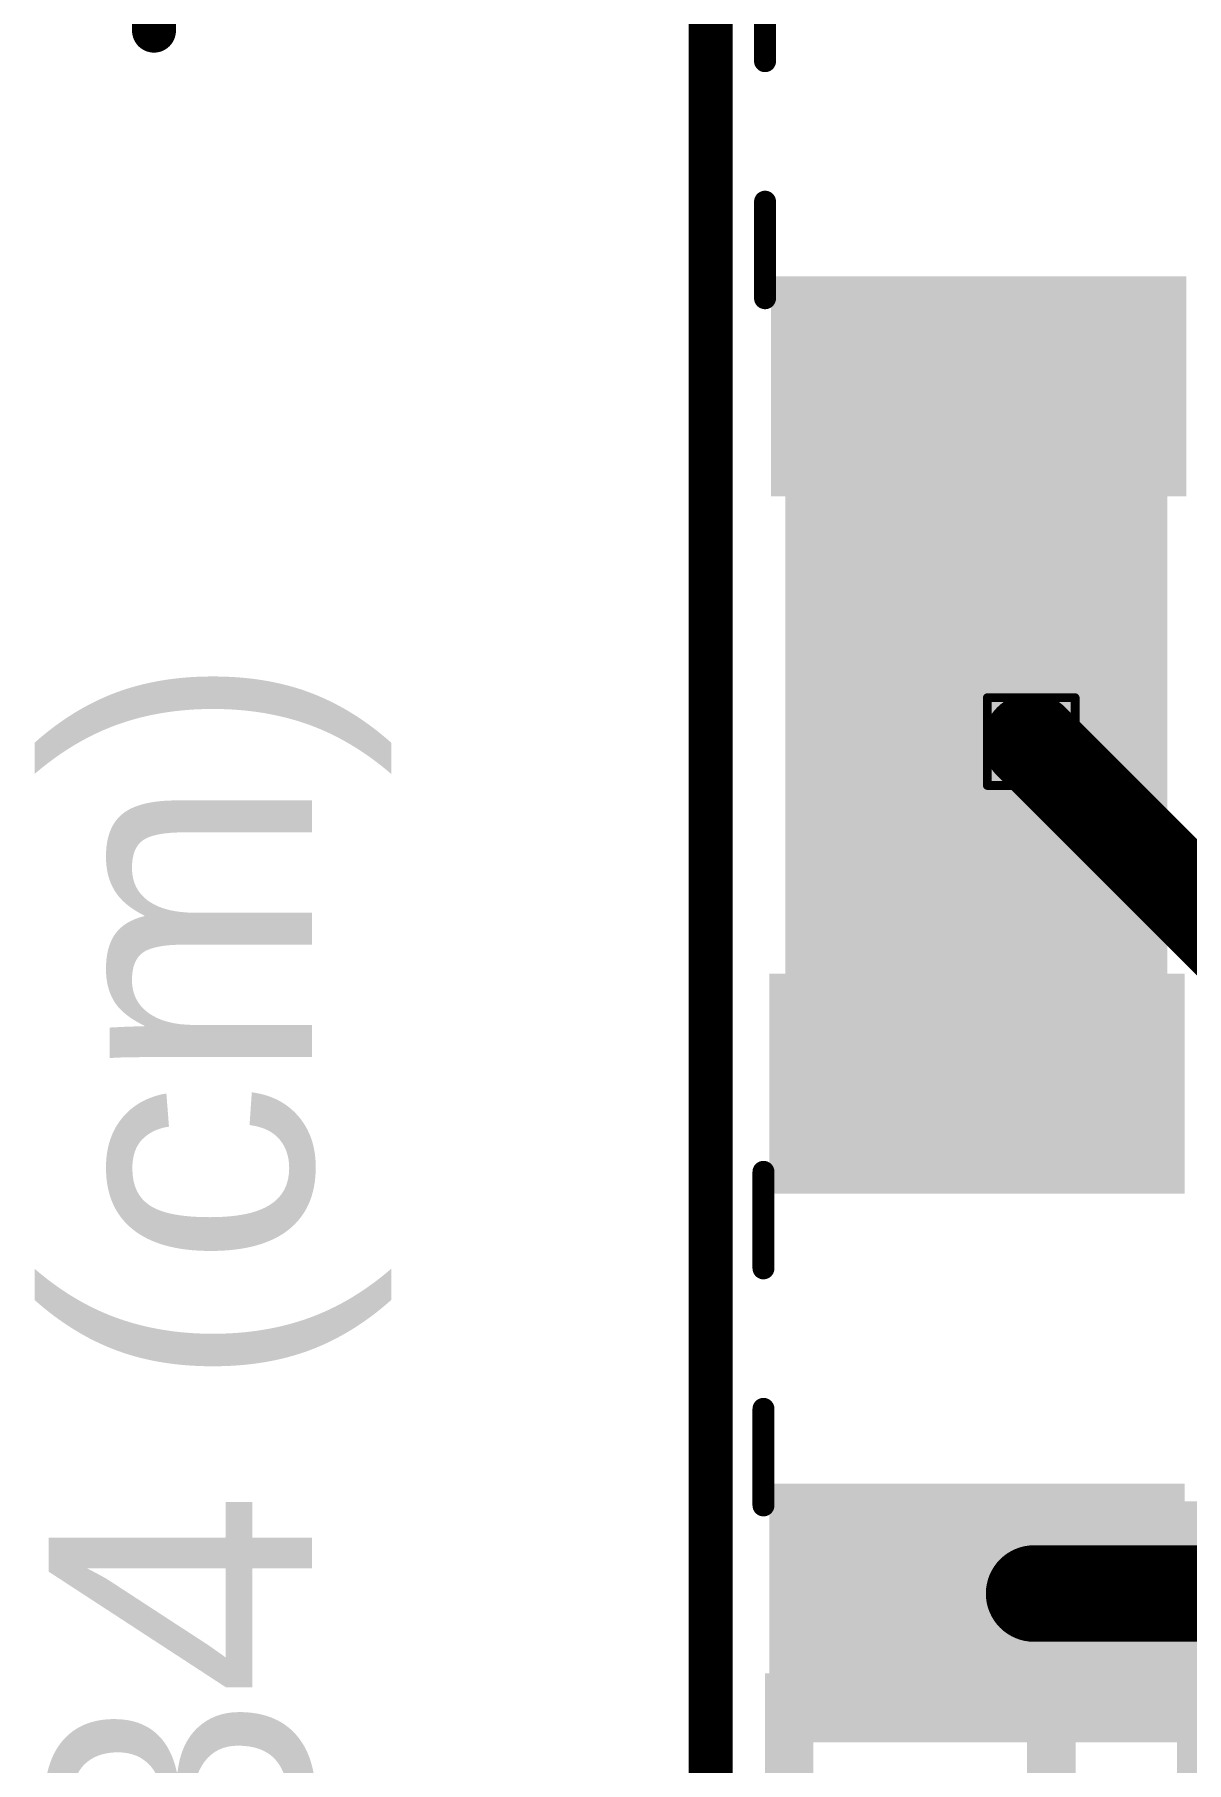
# Model space of a CAD drawing. Header units: inches. Extents: x -0.3 to 9.9, y -0.4 to 5.
# Drawn here: x -0.2712 to -0.0088, y 1.1684 to 1.562 of the extents above; entities that cross this region are included whole.
import ezdxf

# ---------------------------------------------------------------- set-up
doc = ezdxf.new("R2010")
doc.units = ezdxf.units.IN
doc.header["$MEASUREMENT"] = 0
for name, color, linetype in [('Board Outline', 216, 'Continuous'), ('Bottom Layer', 5, 'Continuous'), ('Bottom Solder', 6, 'Continuous'), ('Dimension', 6, 'Continuous'), ('Drill Drawing', 1, 'Continuous'), ('Top Layer', 1, 'Continuous'), ('Top Overlay', 2, 'Continuous'), ('Top Paste', 8, 'Continuous'), ('Top Solder', 216, 'Continuous'), ('Via Holes', 16, 'Continuous')]:
    doc.layers.add(name, color=color, linetype=linetype)
doc.styles.add('Arial', font='', dxfattribs={"height": 0.2})
doc.styles.add('Arial_Bold', font='', dxfattribs={"height": 0.2})
doc.styles.get('Arial').set_extended_font_data('Arial')
doc.styles.get('Arial_Bold').set_extended_font_data('Arial', bold=True)

# ---------------------------------------------------------------- blocks, each defined once
blk = doc.blocks.new('U_FL_R_SMT_1_80___124')
at = {"layer": 'Top Layer'}
for points in [[(-0.07913, 0.08166), (-0.03701, 0.08166), (-0.03701, -0.00495), (-0.07913, -0.00495)], [(0.03701, 0.08166), (0.07913, 0.08166), (0.07913, -0.00495), (0.03701, -0.00495)], [(-0.02008, -0.01729), (0.02008, -0.01729), (0.02008, -0.05942), (-0.02008, -0.05942)]]:
    blk.add_hatch(color=1, dxfattribs=at).paths.add_polyline_path(points)
at = {"layer": 'Top Paste'}
for points in [[(-0.07913, 0.08166), (-0.03701, 0.08166), (-0.03701, -0.00495), (-0.07913, -0.00495)], [(0.03701, 0.08166), (0.07913, 0.08166), (0.07913, -0.00495), (0.03701, -0.00495)], [(-0.02008, -0.01729), (0.02008, -0.01729), (0.02008, -0.05942), (-0.02008, -0.05942)]]:
    blk.add_hatch(color=8, dxfattribs=at).paths.add_polyline_path(points)
at = {"layer": 'Top Solder'}
for points in [[(-0.08313, 0.08566), (-0.03301, 0.08566), (-0.03301, -0.00895), (-0.08313, -0.00895)], [(0.03301, 0.08566), (0.08313, 0.08566), (0.08313, -0.00895), (0.03301, -0.00895)], [(-0.02408, -0.01329), (0.02408, -0.01329), (0.02408, -0.06342), (-0.02408, -0.06342)]]:
    blk.add_hatch(color=216, dxfattribs=at).paths.add_polyline_path(points)
at = {"layer": 'Top Overlay'}
for points in [[(-0.038, 0.087, 0.005, 0.005, 0), (-0.016, 0.087, 0.005, 0.005, 0)], [(0.016, 0.087, 0.005, 0.005, 0), (0.038, 0.087, 0.005, 0.005, 0)], [(-0.048, -0.021, 0.005, 0.005, 0), (-0.03, -0.021, 0.005, 0.005, 0)], [(0.03, -0.021, 0.005, 0.005, 0), (0.048, -0.021, 0.005, 0.005, 0)], [(0.035, -0.031, 0.01, 0.01, 0), (0.029, -0.037, 0.01, 0.01, 0)], [(0.035, -0.031, 0.01, 0.01, 0), (0.035, -0.043, 0.01, 0.01, 0)], [(0.029, -0.037, 0.01, 0.01, 0), (0.035, -0.043, 0.01, 0.01, 0)]]:
    blk.add_lwpolyline(points, format="xyseb", dxfattribs=at)
for points in [[(-0.03925, 0.087, 0.0025, 0.0025, 1), (-0.03675, 0.087, 0.0025, 0.0025, 1)], [(-0.01725, 0.087, 0.0025, 0.0025, 1), (-0.01475, 0.087, 0.0025, 0.0025, 1)], [(0.01475, 0.087, 0.0025, 0.0025, 1), (0.01725, 0.087, 0.0025, 0.0025, 1)], [(0.03675, 0.087, 0.0025, 0.0025, 1), (0.03925, 0.087, 0.0025, 0.0025, 1)], [(-0.04925, -0.021, 0.0025, 0.0025, 1), (-0.04675, -0.021, 0.0025, 0.0025, 1)], [(-0.03125, -0.021, 0.0025, 0.0025, 1), (-0.02875, -0.021, 0.0025, 0.0025, 1)], [(0.02875, -0.021, 0.0025, 0.0025, 1), (0.03125, -0.021, 0.0025, 0.0025, 1)], [(0.04675, -0.021, 0.0025, 0.0025, 1), (0.04925, -0.021, 0.0025, 0.0025, 1)], [(0.0325, -0.031, 0.005, 0.005, 1), (0.0375, -0.031, 0.005, 0.005, 1)], [(0.0325, -0.031, 0.005, 0.005, 1), (0.0375, -0.031, 0.005, 0.005, 1)], [(0.0265, -0.037, 0.005, 0.005, 1), (0.0315, -0.037, 0.005, 0.005, 1)], [(0.0265, -0.037, 0.005, 0.005, 1), (0.0315, -0.037, 0.005, 0.005, 1)], [(0.0325, -0.043, 0.005, 0.005, 1), (0.0375, -0.043, 0.005, 0.005, 1)], [(0.0325, -0.043, 0.005, 0.005, 1), (0.0375, -0.043, 0.005, 0.005, 1)]]:
    blk.add_lwpolyline(points, format="xyseb", close=True, dxfattribs=at)
blk = doc.blocks.new('U_FL_R_SMT_1_80___125')
at = {"layer": 'Top Layer'}
for points in [[(-0.07913, 0.08166), (-0.03701, 0.08166), (-0.03701, -0.00495), (-0.07913, -0.00495)], [(0.03701, 0.08166), (0.07913, 0.08166), (0.07913, -0.00495), (0.03701, -0.00495)], [(-0.02008, -0.01729), (0.02008, -0.01729), (0.02008, -0.05942), (-0.02008, -0.05942)]]:
    blk.add_hatch(color=1, dxfattribs=at).paths.add_polyline_path(points)
at = {"layer": 'Top Paste'}
for points in [[(-0.07913, 0.08166), (-0.03701, 0.08166), (-0.03701, -0.00495), (-0.07913, -0.00495)], [(0.03701, 0.08166), (0.07913, 0.08166), (0.07913, -0.00495), (0.03701, -0.00495)], [(-0.02008, -0.01729), (0.02008, -0.01729), (0.02008, -0.05942), (-0.02008, -0.05942)]]:
    blk.add_hatch(color=8, dxfattribs=at).paths.add_polyline_path(points)
at = {"layer": 'Top Solder'}
for points in [[(-0.08313, 0.08566), (-0.03301, 0.08566), (-0.03301, -0.00895), (-0.08313, -0.00895)], [(0.03301, 0.08566), (0.08313, 0.08566), (0.08313, -0.00895), (0.03301, -0.00895)], [(-0.02408, -0.01329), (0.02408, -0.01329), (0.02408, -0.06342), (-0.02408, -0.06342)]]:
    blk.add_hatch(color=216, dxfattribs=at).paths.add_polyline_path(points)
at = {"layer": 'Top Overlay'}
for points in [[(-0.038, 0.087, 0.005, 0.005, 0), (-0.016, 0.087, 0.005, 0.005, 0)], [(0.016, 0.087, 0.005, 0.005, 0), (0.038, 0.087, 0.005, 0.005, 0)], [(-0.048, -0.021, 0.005, 0.005, 0), (-0.03, -0.021, 0.005, 0.005, 0)], [(0.03, -0.021, 0.005, 0.005, 0), (0.048, -0.021, 0.005, 0.005, 0)], [(0.035, -0.031, 0.01, 0.01, 0), (0.029, -0.037, 0.01, 0.01, 0)], [(0.035, -0.031, 0.01, 0.01, 0), (0.035, -0.043, 0.01, 0.01, 0)], [(0.029, -0.037, 0.01, 0.01, 0), (0.035, -0.043, 0.01, 0.01, 0)]]:
    blk.add_lwpolyline(points, format="xyseb", dxfattribs=at)
for points in [[(-0.03925, 0.087, 0.0025, 0.0025, 1), (-0.03675, 0.087, 0.0025, 0.0025, 1)], [(-0.01725, 0.087, 0.0025, 0.0025, 1), (-0.01475, 0.087, 0.0025, 0.0025, 1)], [(0.01475, 0.087, 0.0025, 0.0025, 1), (0.01725, 0.087, 0.0025, 0.0025, 1)], [(0.03675, 0.087, 0.0025, 0.0025, 1), (0.03925, 0.087, 0.0025, 0.0025, 1)], [(-0.04925, -0.021, 0.0025, 0.0025, 1), (-0.04675, -0.021, 0.0025, 0.0025, 1)], [(-0.03125, -0.021, 0.0025, 0.0025, 1), (-0.02875, -0.021, 0.0025, 0.0025, 1)], [(0.02875, -0.021, 0.0025, 0.0025, 1), (0.03125, -0.021, 0.0025, 0.0025, 1)], [(0.04675, -0.021, 0.0025, 0.0025, 1), (0.04925, -0.021, 0.0025, 0.0025, 1)], [(0.0325, -0.031, 0.005, 0.005, 1), (0.0375, -0.031, 0.005, 0.005, 1)], [(0.0325, -0.031, 0.005, 0.005, 1), (0.0375, -0.031, 0.005, 0.005, 1)], [(0.0265, -0.037, 0.005, 0.005, 1), (0.0315, -0.037, 0.005, 0.005, 1)], [(0.0265, -0.037, 0.005, 0.005, 1), (0.0315, -0.037, 0.005, 0.005, 1)], [(0.0325, -0.043, 0.005, 0.005, 1), (0.0375, -0.043, 0.005, 0.005, 1)], [(0.0325, -0.043, 0.005, 0.005, 1), (0.0375, -0.043, 0.005, 0.005, 1)]]:
    blk.add_lwpolyline(points, format="xyseb", close=True, dxfattribs=at)

msp = doc.modelspace()

# ---------------------------------------------------------------- hatches: boundary and pattern name
at = {"layer": 'Bottom Layer'}
h = msp.add_hatch(color=5, dxfattribs=at)
edge = h.paths.add_edge_path()
edge.add_arc((-0.04418, 1.40095), 0.01181, 0, 360)
at = {"layer": 'Bottom Solder'}
h = msp.add_hatch(color=6, dxfattribs=at)
edge = h.paths.add_edge_path()
edge.add_arc((-0.04418, 1.40095), 0.00591, 0, 360)
at = {"layer": 'Top Layer'}
for points in [[(-0.10018, 1.30195), (-0.01318, 1.30195), (-0.01318, 1.50295), (-0.10018, 1.50295)], [(0.11433, 1.17295), (0.11433, 1.22792), (-0.1, 1.22792), (-0.1, 1.17295)]]:
    msp.add_hatch(color=1, dxfattribs=at).paths.add_polyline_path(points)
h = msp.add_hatch(color=1, dxfattribs=at)
edge = h.paths.add_edge_path()
edge.add_arc((-0.04418, 1.40095), 0.01181, 0, 360)
at = {"layer": 'Top Solder'}
h = msp.add_hatch(color=216, dxfattribs=at)
edge = h.paths.add_edge_path()
edge.add_arc((-0.04418, 1.40095), 0.00591, 0, 360)
at = {"layer": 'Via Holes'}
h = msp.add_hatch(color=7, dxfattribs=at)
edge = h.paths.add_edge_path()
edge.add_arc((-0.04418, 1.40095), 0.00591, 0, 360)

# ---------------------------------------------------------------- linework, layer by layer
at = {"layer": 'Board Outline'}
msp.add_lwpolyline([(-0.11718, -0.122, 0.01, 0.01, 0), (-0.11718, 2.76795, 0.01, 0.01, 0)], format="xyseb", dxfattribs=at)
at = {"layer": 'Bottom Layer'}
msp.add_line((-0.11418, 1.153), (-0.11418, 1.641), dxfattribs=at)
msp.add_lwpolyline([(-0.04418, 1.40095, 0.022, 0.022, 0), (0.00913, 1.34764, 0.022, 0.022, 0)], format="xyseb", dxfattribs=at)
msp.add_lwpolyline([(-0.04968, 1.40095, 0.011, 0.011, 1), (-0.03868, 1.40095, 0.011, 0.011, 1)], format="xyseb", close=True, dxfattribs=at)
at = {"layer": 'Dimension'}
msp.add_lwpolyline([(-0.244, 1.5629, 0.01, 0.01, 0), (-0.244, 2.76795, 0.01, 0.01, 0)], format="xyseb", dxfattribs=at)
msp.add_lwpolyline([(-0.2465, 1.5629, 0.005, 0.005, 1), (-0.2415, 1.5629, 0.005, 0.005, 1)], format="xyseb", close=True, dxfattribs=at)
at = {"layer": 'Drill Drawing'}
for points in [[(-0.05418, 1.41095, 0.002, 0.002, 0), (-0.03418, 1.41095, 0.002, 0.002, 0)], [(-0.05418, 1.39095, 0.002, 0.002, 0), (-0.05418, 1.41095, 0.002, 0.002, 0)], [(-0.03418, 1.39095, 0.002, 0.002, 0), (-0.03418, 1.41095, 0.002, 0.002, 0)], [(-0.05018, 1.40695, 0.002, 0.002, 0), (-0.03818, 1.40695, 0.002, 0.002, 0)], [(-0.05018, 1.39495, 0.002, 0.002, 0), (-0.05018, 1.40695, 0.002, 0.002, 0)], [(-0.03818, 1.39495, 0.002, 0.002, 0), (-0.03818, 1.40695, 0.002, 0.002, 0)], [(-0.05018, 1.39495, 0.002, 0.002, 0), (-0.03818, 1.39495, 0.002, 0.002, 0)], [(-0.05418, 1.39095, 0.002, 0.002, 0), (-0.03418, 1.39095, 0.002, 0.002, 0)]]:
    msp.add_lwpolyline(points, format="xyseb", dxfattribs=at)
for points in [[(-0.05468, 1.41095, 0.001, 0.001, 1), (-0.05368, 1.41095, 0.001, 0.001, 1)], [(-0.05468, 1.41095, 0.001, 0.001, 1), (-0.05368, 1.41095, 0.001, 0.001, 1)], [(-0.03468, 1.41095, 0.001, 0.001, 1), (-0.03368, 1.41095, 0.001, 0.001, 1)], [(-0.03468, 1.41095, 0.001, 0.001, 1), (-0.03368, 1.41095, 0.001, 0.001, 1)], [(-0.05068, 1.40695, 0.001, 0.001, 1), (-0.04968, 1.40695, 0.001, 0.001, 1)], [(-0.05068, 1.40695, 0.001, 0.001, 1), (-0.04968, 1.40695, 0.001, 0.001, 1)], [(-0.03868, 1.40695, 0.001, 0.001, 1), (-0.03768, 1.40695, 0.001, 0.001, 1)], [(-0.03868, 1.40695, 0.001, 0.001, 1), (-0.03768, 1.40695, 0.001, 0.001, 1)], [(-0.05068, 1.39495, 0.001, 0.001, 1), (-0.04968, 1.39495, 0.001, 0.001, 1)], [(-0.05068, 1.39495, 0.001, 0.001, 1), (-0.04968, 1.39495, 0.001, 0.001, 1)], [(-0.03868, 1.39495, 0.001, 0.001, 1), (-0.03768, 1.39495, 0.001, 0.001, 1)], [(-0.03868, 1.39495, 0.001, 0.001, 1), (-0.03768, 1.39495, 0.001, 0.001, 1)], [(-0.05468, 1.39095, 0.001, 0.001, 1), (-0.05368, 1.39095, 0.001, 0.001, 1)], [(-0.05468, 1.39095, 0.001, 0.001, 1), (-0.05368, 1.39095, 0.001, 0.001, 1)], [(-0.03468, 1.39095, 0.001, 0.001, 1), (-0.03368, 1.39095, 0.001, 0.001, 1)], [(-0.03468, 1.39095, 0.001, 0.001, 1), (-0.03368, 1.39095, 0.001, 0.001, 1)]]:
    msp.add_lwpolyline(points, format="xyseb", close=True, dxfattribs=at)
at = {"layer": 'Top Layer'}
msp.add_line((-0.114, 1.152), (-0.114, 1.64), dxfattribs=at)
msp.add_lwpolyline([(-0.04353, 1.20688, 0.022, 0.022, 0), (0.09789, 1.20688, 0.022, 0.022, 0)], format="xyseb", dxfattribs=at)
msp.add_lwpolyline([(-0.04903, 1.20688, 0.011, 0.011, 1), (-0.03803, 1.20688, 0.011, 0.011, 1)], format="xyseb", close=True, dxfattribs=at)

# ---------------------------------------------------------------- block references
at = {"rotation": 90}
for name, p in [('U_FL_R_SMT_1_80___124', (-0.01782, 1.53995)), ('U_FL_R_SMT_1_80___125', (-0.01818, 1.26495))]:
    msp.add_blockref(name, p, dxfattribs=at)

# ---------------------------------------------------------------- texts
at = {"layer": 'Dimension', "style": 'Arial'}
msp.add_text('7.34 (cm)', height=0.06, rotation=90, dxfattribs=at).set_placement((-0.20801, 1.06705))
at = {"layer": 'Top Overlay', "style": 'Arial_Bold'}
msp.add_text('LTE', height=0.055, rotation=360, dxfattribs=at).set_placement((-0.11, 1.13372))

doc.saveas('drawing.dxf')
